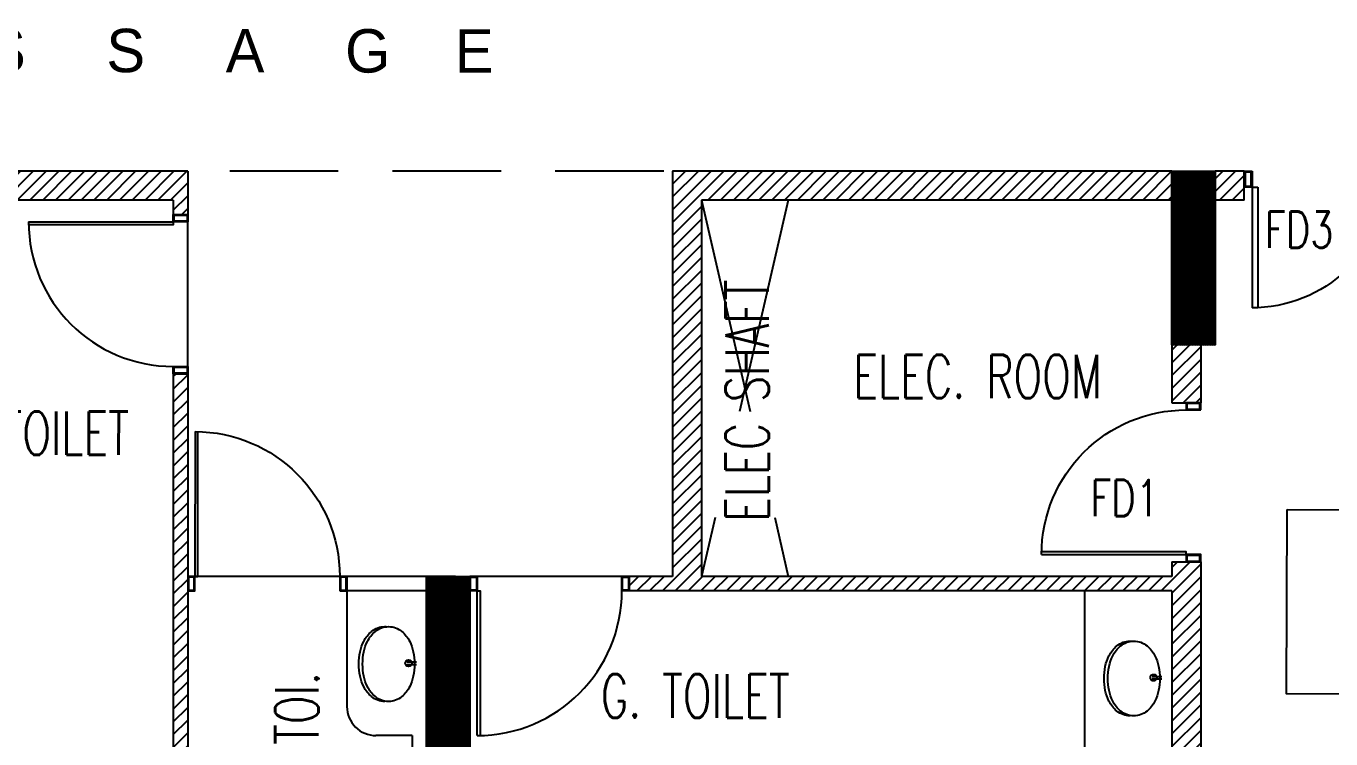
# Model space of a CAD drawing. Header units: millimetres. Extents: x -774950 to -670403, y -1165325 to -1109738.
# Drawn here: x -731361 to -722344, y -1155963 to -1151037 of the extents above; entities that cross this region are included whole.
import ezdxf
from ezdxf.enums import TextEntityAlignment as Align

# ---------------------------------------------------------------- set-up
doc = ezdxf.new("R2010")
doc.units = ezdxf.units.MM
doc.header["$LTSCALE"] = 3000
doc.header["$MEASUREMENT"] = 0
doc.linetypes.add('HIDDEN', pattern=[0.375, 0.25, -0.125])
doc.layers.get('0').update_dxf_attribs({"linetype": 'CONTINUOUS'})
doc.layers.add('A-WALL', color=26, linetype='CONTINUOUS', lineweight=25)
for name, color, linetype in [('CORE-COLUMN', 250, 'CONTINUOUS'), ('DOOR', 252, 'CONTINUOUS'), ('FD1', 4, 'CONTINUOUS'), ('FD3', 4, 'CONTINUOUS'), ('HATCH', 8, 'CONTINUOUS'), ('hid', 251, 'HIDDEN'), ('PASSAGE LINEOUT', 7, 'CONTINUOUS'), ('PLUMB', 251, 'CONTINUOUS'), ('STAIRCASE_TXT', 4, 'CONTINUOUS'), ('str_col_hatch', 8, 'CONTINUOUS'), ('TEXT', 7, 'CONTINUOUS'), ('TXT_DUCT', 4, 'CONTINUOUS'), ('WALL', 16, 'CONTINUOUS')]:
    doc.layers.add(name, color=color, linetype=linetype)
doc.styles.add('CENTURY GOTHIC', font='GOTHIC.TTF')
doc.styles.add('DIMTEXT', font='SIMPLEX.shx', dxfattribs={"width": 0.6})
doc.styles.add('WIDTH65', font='simplex.shx', dxfattribs={"width": 0.65})
pattern_1 = [(25, (-15832.223, -471116.0655), (-2.641364136, 5.66442367), [])]

# ---------------------------------------------------------------- blocks, each defined once
blk = doc.blocks.new('D1900')
for p, q in [((100, -95.6, 0), (100, -845.6, 0)), ((100, -95.6, 0), (135, -95.6, 0)), ((135, -95.6, 0), (135, -844.9, 0)), ((1800, -95.6, 0), (1765, -95.6, 0)), ((1765, -95.6, 0), (1765, -844.9, 0)), ((1800, -95.6, 0), (1800, -844.9, 0)), ((135, -844.9), (100, -844.9, 0)), ((1765, -844.9), (1800, -844.9, 0))]:
    blk.add_line(p, q)
for points in [[(100, 4.4), (100, -95.6), (50, -95.6), (50, 4.4)], [(1800, 4.4), (1800, -95.6), (1850, -95.6), (1850, 4.4)], [(93.8, -89.3), (93.8, -1.8), (56.3, -1.8), (56.3, -89.3)], [(1806.3, -89.3), (1806.3, -1.8), (1843.8, -1.8), (1843.8, -89.3)]]:
    blk.add_lwpolyline(points, close=True)
for centre, start, end in [((100, 4.4), 272.3599, 0), ((1800, 4.4), 180, 267.6401)]:
    blk.add_arc(centre, 850, start, end)
blk = doc.blocks.new('door-1100')
for points in [[(0, 0), (50, 0), (50, -100), (0, -100)], [(1050, 0), (1100, 0), (1100, -100), (1050, -100)], [(5, -5), (45, -5), (45, -95), (5, -95)], [(1055, -5), (1095, -5), (1095, -95), (1055, -95)]]:
    blk.add_lwpolyline(points, close=True)
blk.add_lwpolyline([(50.1, -1100), (50, -100), (70, -100), (70.1, -1099.8)])
blk.add_arc((50, -100), 1000, 270.0029, 0)
blk = doc.blocks.new('WBB')
for p, q in [((-19.08, 7.01), (-19.08, 4.41)), ((-18.43, 7.01), (-18.43, 4.41))]:
    blk.add_line(p, q)
blk.add_lwpolyline([(-29.16, 13.03, -0.175546), (-27.86, 16.63, -0.104048), (-25.13, 18.78, -0.064612), (-22.29, 19.76, -0.05077), (-18.99, 20.09, -0.05077), (-15.68, 19.76, -0.064612), (-12.84, 18.78, -0.104048), (-10.12, 16.63, -0.175546), (-8.81, 13.03, -0.022698), (-8.83, 12.52, -0.104048)], format="xyb")
blk.add_lwpolyline([(-29.16, 12.01, -0.175546), (-27.86, 15.61, -0.104048), (-25.13, 17.76, -0.064612), (-22.29, 18.74, -0.05077), (-18.99, 19.08, -0.05077), (-15.68, 18.74, -0.064612), (-12.84, 17.76, -0.104048), (-10.12, 15.61, -0.175546), (-8.81, 12.01, -0.175546), (-10.12, 8.41, -0.104048), (-12.84, 6.26, -0.064612), (-15.68, 5.28, -0.05077), (-18.99, 4.94, -0.05077), (-22.29, 5.28, -0.064612), (-25.13, 6.26, -0.104048), (-27.86, 8.41, -0.175546)], format="xyb", close=True)
blk.add_circle((-18.76, 6.61), 0.894)
blk = doc.blocks.new('A$C4BE84233')
at = {"layer": 'DOOR'}
for p, q in [((800, 449), (0, 449)), ((800, 349), (0, 349))]:
    blk.add_line(p, q, dxfattribs=at)
for points in [[(54.2, 449), (54.2, 340.7), (0, 340.7), (0, 449)], [(47.4, 443.8), (47.4, 349), (6.8, 349), (6.8, 443.8)], [(800, 340.7), (745.8, 340.7), (745.8, 449), (800, 449)], [(793.2, 442.2), (793.2, 347.5), (752.6, 347.5), (752.6, 442.2)]]:
    blk.add_lwpolyline(points, close=True, dxfattribs=at)
blk.add_lwpolyline([(573.3, 13.9), (54.2, 340.7), (60.9, 352.4), (579.9, 25.7)], dxfattribs=at)
blk.add_ellipse((195.2, 414.7), major_axis=(331, 623.6), ratio=0.767268, start_param=4.435693, end_param=4.989085, dxfattribs=at)
blk = doc.blocks.new('A$C5CE36B19')
at = {"layer": 'TXT_DUCT', "xscale": -1.06249893946035, "yscale": 1.06249893946035, "zscale": 1.06249893946035, "rotation": 159.585873446502}
blk.add_blockref('A$C4BE84233', (166.4, 743.6, 0), dxfattribs=at)
blk = doc.blocks.new('vw layout final block')
at = {"layer": 'str_col_hatch'}
h = blk.add_hatch(dxfattribs=at)
h.set_pattern_fill('ANSI31', color=256, scale=500, angle=-1.6e-05, style=0)
h.paths.add_polyline_path([(-613176.2, -1062799), (-613376.2, -1062799), (-613376.2, -1067975.7), (-613176.2, -1067975.7)])
h.paths.add_polyline_path([(-613176.2, -1059674), (-609676.2, -1059674), (-609676.2, -1060374), (-609476.2, -1060374), (-609476.2, -1060274), (-609476.2, -1059474), (-613376.2, -1059474), (-613376.2, -1061599), (-613176.2, -1061599)])
h.paths.add_polyline_path([(-607476.2, -1059674), (-605376.2, -1059674), (-605376.2, -1059774), (-605276.2, -1059774), (-605276.2, -1059474), (-607676.2, -1059474), (-607676.2, -1061599), (-607476.2, -1061599)])
h.paths.add_polyline_path([(-607476.2, -1062799), (-607676.2, -1062799), (-607676.2, -1064574), (-608776.2, -1064574), (-608776.2, -1069404.6, -0.000918), (-609776.8, -1069317.7), (-609794.4, -1069517, 0.001851), (-607776.2, -1069688.3), (-607776.2, -1069487.7, -0.000734), (-608576.3, -1069421.5), (-608576.2, -1069421.3), (-608576.2, -1066574), (-607676.2, -1066574), (-607676.2, -1068496.4), (-607476.2, -1068496.4), (-607476.2, -1064674), (-606876.2, -1064674), (-606876.2, -1064574), (-607476.2, -1064574)])
h.paths.add_polyline_path([(-607676.2, -1064724), (-607676.2, -1066474), (-608576.2, -1066474), (-608576.2, -1064724)], flags=16)
h.paths.add_polyline_path([(-601726.2, -1059674), (-598476.2, -1059674), (-598476.2, -1059474), (-601926.2, -1059474), (-601926.2, -1062274), (-602226.2, -1062274), (-602226.2, -1062374), (-602226.2, -1062374), (-600576.2, -1062374), (-598476.2, -1062374), (-598476.2, -1064474), (-598276.2, -1064474), (-598276.2, -1062174), (-598376.2, -1062174), (-598476.2, -1062174), (-598476.2, -1062274), (-601726.2, -1062274)])
h.paths.add_polyline_path([(-608095.8, -1066310.1), (-608095.7, -1064860.1), (-608545.7, -1064860), (-608545.8, -1066310)], flags=8)
at = {"layer": 'str_col_hatch', "linetype": 'Continuous'}
h = blk.add_hatch(dxfattribs=at)
h.set_pattern_fill('ANSI31', color=256, scale=50, angle=340, style=0)
h.set_pattern_definition(pattern_1)
h.paths.add_polyline_path([(-598176.2, -1059474), (-598476.2, -1059474), (-598476.2, -1060674), (-598176.2, -1060674)])
at = {"layer": 'str_col_hatch'}
h = blk.add_hatch(dxfattribs=at)
h.set_pattern_fill('ANSI31', color=256, scale=500, angle=-1.6e-05, style=0)
h.paths.add_polyline_path([(-593881.2, -1059474), (-594601.2, -1059474), (-594601.2, -1059674), (-594376.2, -1059674), (-594376.2, -1060619), (-595576.2, -1060619), (-595576.2, -1059674), (-595351.2, -1059674), (-595351.2, -1059574), (-595351.2, -1059474), (-595976.2, -1059474), (-595976.2, -1059674), (-595776.2, -1059674), (-595776.2, -1060819), (-594036.2, -1060819), (-594036.2, -1060619), (-594274.8, -1060619), (-594276.2, -1060619.9), (-594276.2, -1059674), (-593881.2, -1059674), (-593881.2, -1059574)])
h.paths.add_polyline_path([(-592411.2, -1059474), (-593131.2, -1059474), (-593131.2, -1059674), (-592736.2, -1059674), (-592736.2, -1060619), (-592636.2, -1060619), (-592636.2, -1059674), (-592411.2, -1059674)])
h.paths.add_polyline_path([(-591436.2, -1059474), (-591661.2, -1059474), (-591661.2, -1059674), (-591436.2, -1059674)])
h.paths.add_polyline_path([(-594036.2, -1063319), (-595776.2, -1063319), (-595776.2, -1063619), (-595576.2, -1063619), (-595576.2, -1063519), (-594036.2, -1063519)])
h.paths.add_polyline_path([(-593836.2, -1062519), (-594036.2, -1062519), (-594036.2, -1063319), (-593836.2, -1063319)])
h.paths.add_polyline_path([(-593836.2, -1060819), (-594036.2, -1060819), (-594036.2, -1061619), (-593836.2, -1061619)])
h.paths.add_polyline_path([(-598276.2, -1060674), (-598476.2, -1060674), (-598476.2, -1061074), (-598276.2, -1061074)])
h.paths.add_polyline_path([(-597976.2, -1059474), (-598176.2, -1059474), (-598176.2, -1059674), (-597976.2, -1059674)])
h.paths.add_polyline_path([(-593715.9, -1060294.6), (-593232.6, -1060294.7), (-593232.6, -1059919.7), (-593715.9, -1059919.6)], flags=9)
h.paths.add_polyline_path([(-595272.5, -1060300.9), (-594789.2, -1060300.9), (-594789.2, -1059925.9), (-595272.5, -1059925.9)], flags=25)
h = blk.add_hatch(dxfattribs=at)
h.set_pattern_fill('ANSI31', color=256, scale=500, angle=-1.6e-05, style=0)
h.paths.add_polyline_path([(-603426.2, -1064074), (-603351.2, -1064074), (-603351.2, -1063874), (-603426.2, -1063874), (-603426.2, -1063474), (-603626.2, -1063474), (-603626.2, -1064874), (-605276.2, -1064874), (-605276.2, -1060874), (-605376.2, -1060874), (-605376.2, -1062274), (-605376.2, -1062374), (-605376.2, -1065124), (-605276.2, -1065124), (-605276.2, -1064974), (-603626.2, -1064974), (-603626.2, -1066074), (-605276.2, -1066074), (-605276.2, -1065974), (-605376.2, -1065974), (-605376.2, -1066324), (-605276.2, -1066324), (-605276.2, -1066174), (-603626.2, -1066174), (-603626.2, -1067274), (-605276.2, -1067274), (-605276.2, -1067174), (-605376.2, -1067174), (-605376.2, -1067524), (-605276.2, -1067524), (-605276.2, -1067374), (-603626.2, -1067374), (-603626.2, -1068474), (-605276.2, -1068474), (-605276.2, -1068374), (-605376.2, -1068374), (-605376.2, -1068724), (-605276.2, -1068724), (-605276.2, -1068574), (-603626.2, -1068574), (-603626.2, -1068793.5), (-603426.2, -1068793.5)])
h.paths.add_polyline_path([(-603626.2, -1069793.1, -0.001512), (-605276.2, -1069679.3), (-605276.2, -1069574), (-605376.2, -1069574), (-605376.2, -1069672, -0.000021), (-605398.9, -1069670.4), (-605413.4, -1069869.9, 0.001637), (-603626.2, -1069993.5)])
h.paths.add_polyline_path([(-607476.2, -1069511.9), (-607476.2, -1069696.4), (-607676.2, -1069696.4, 0.001251), (-606310.9, -1069803.3), (-606295.8, -1069603.9, -0.001083)])
at = {"layer": 'str_col_hatch', "linetype": 'Continuous'}
h = blk.add_hatch(dxfattribs=at)
h.set_pattern_fill('ANSI31', color=256, scale=50, angle=340, style=0)
h.set_pattern_definition(pattern_1)
h.paths.add_polyline_path([(-603326.2, -1062274), (-603626.2, -1062274), (-603626.2, -1063474), (-603326.2, -1063474)])
at = {"layer": 'A-WALL'}
for p, q in [((-605276.2, -1059474), (-607676.2, -1059474)), ((-605276.2, -1059474), (-607676.2, -1059474)), ((-605276.2, -1059474), (-607676.2, -1059474)), ((-598476.2, -1059474), (-601926.2, -1059474)), ((-601926.2, -1059474), (-601926.2, -1062274)), ((-598476.2, -1059474), (-601926.2, -1059474)), ((-601926.2, -1059474), (-601926.2, -1062274)), ((-598476.2, -1059474), (-601926.2, -1059474)), ((-601926.2, -1059474), (-601926.2, -1062274)), ((-605376.2, -1059674), (-607476.2, -1059674)), ((-605376.2, -1059674), (-607476.2, -1059674)), ((-605376.2, -1059674), (-607476.2, -1059674)), ((-598476.2, -1059674), (-601726.2, -1059674)), ((-598476.2, -1059674), (-601726.2, -1059674)), ((-598476.2, -1059674), (-601726.2, -1059674)), ((-601726.2, -1059674), (-601726.2, -1062274)), ((-598476.2, -1060674), (-598476.2, -1061074)), ((-598476.2, -1060674), (-598476.2, -1061074)), ((-598476.2, -1060674), (-598476.2, -1061074)), ((-598276.2, -1060674), (-598276.2, -1061074)), ((-598276.2, -1060674), (-598276.2, -1061074)), ((-598276.2, -1060674), (-598276.2, -1061074)), ((-605376.2, -1060874), (-605376.2, -1062274)), ((-605276.2, -1060874), (-605276.2, -1064874)), ((-605276.2, -1060874), (-605276.2, -1064874)), ((-605276.2, -1060874), (-605276.2, -1064874)), ((-598476.2, -1061074), (-598276.2, -1061074)), ((-598476.2, -1062174), (-598276.2, -1062174)), ((-598476.2, -1062174), (-598476.2, -1062274)), ((-598276.2, -1062174), (-598276.2, -1064474)), ((-598276.2, -1062174), (-598276.2, -1064474)), ((-598276.2, -1062174), (-598276.2, -1064474)), ((-605376.2, -1062274), (-605376.2, -1062374)), ((-603426.2, -1062274), (-604176.2, -1062274)), ((-603426.2, -1062274), (-604176.2, -1062274)), ((-603426.2, -1062274), (-604176.2, -1062274)), ((-601926.2, -1062274), (-602226.2, -1062274)), ((-601926.2, -1062274), (-602226.2, -1062274)), ((-601926.2, -1062274), (-602226.2, -1062274)), ((-598476.2, -1062274), (-601726.2, -1062274)), ((-598476.2, -1062274), (-601726.2, -1062274)), ((-598476.2, -1062274), (-601726.2, -1062274)), ((-605376.2, -1062374), (-605376.2, -1065124)), ((-605376.2, -1062374), (-605376.2, -1065124)), ((-605376.2, -1062374), (-605376.2, -1065124)), ((-603626.2, -1062374), (-604176.2, -1062374)), ((-603626.2, -1062374), (-604176.2, -1062374)), ((-603626.2, -1062374), (-604176.2, -1062374)), ((-600576.2, -1062374), (-602226.2, -1062374)), ((-600576.2, -1062374), (-602226.2, -1062374)), ((-600576.2, -1062374), (-602226.2, -1062374)), ((-598476.2, -1062374), (-600576.2, -1062374)), ((-598476.2, -1062374), (-600576.2, -1062374)), ((-598476.2, -1062374), (-600576.2, -1062374)), ((-598476.2, -1062374), (-598476.2, -1064474))]:
    blk.add_line(p, q, dxfattribs=at)
blk.add_arc((-585636.2, -796985.6), 273600, 256.481418, 278.37288, dxfattribs=at)
at = {"layer": 'CORE-COLUMN'}
for points in [[(-598476.2, -1059474), (-598176.2, -1059474), (-598176.2, -1060674), (-598476.2, -1060674)], [(-598476.2, -1059474), (-598176.2, -1059474), (-598176.2, -1060674), (-598476.2, -1060674)], [(-598476.2, -1059474), (-598176.2, -1059474), (-598176.2, -1060674), (-598476.2, -1060674)], [(-603626.2, -1062274), (-603326.2, -1062274), (-603326.2, -1063474), (-603626.2, -1063474)], [(-603626.2, -1062274), (-603326.2, -1062274), (-603326.2, -1063474), (-603626.2, -1063474)], [(-603626.2, -1062274), (-603326.2, -1062274), (-603326.2, -1063474), (-603626.2, -1063474)]]:
    blk.add_lwpolyline(points, close=True, dxfattribs=at)
at = {"layer": 'DOOR'}
for p, q in [((-605276.2, -1060874), (-605276.2, -1059774)), ((-605276.2, -1060874), (-605276.2, -1059774)), ((-605276.2, -1060874), (-605276.2, -1059774)), ((-604176.2, -1062274), (-605276.2, -1062274)), ((-604176.2, -1062274), (-605276.2, -1062274)), ((-604176.2, -1062274), (-605276.2, -1062274)), ((-602226.2, -1062274), (-603326.2, -1062274)), ((-602226.2, -1062274), (-603326.2, -1062274)), ((-602226.2, -1062274), (-603326.2, -1062274))]:
    blk.add_line(p, q, dxfattribs=at)
at = {"layer": 'hid', "ltscale": 2}
for p, q in [((-601726.2, -1059674), (-601126.2, -1062274)), ((-601126.2, -1059674), (-601726.2, -1062274)), ((-601726.2, -1059674), (-601126.2, -1062274)), ((-601126.2, -1059674), (-601726.2, -1062274)), ((-601726.2, -1059674), (-601126.2, -1062274)), ((-601126.2, -1059674), (-601726.2, -1062274))]:
    blk.add_line(p, q, dxfattribs=at)
at = {"layer": 'PLUMB'}
for p, q in [((-604176.2, -1062374), (-604176.2, -1063174)), ((-604176.2, -1062374), (-604176.2, -1063174)), ((-604176.2, -1062374), (-604176.2, -1063174)), ((-599076.2, -1066274), (-599076.2, -1062374)), ((-599076.2, -1066274), (-599076.2, -1062374)), ((-599076.2, -1066274), (-599076.2, -1062374)), ((-603726.2, -1063374), (-603976.2, -1063374)), ((-603726.2, -1063374), (-603976.2, -1063374)), ((-603726.2, -1063374), (-603976.2, -1063374)), ((-603726.2, -1063374), (-603726.2, -1064876.1)), ((-603726.2, -1063374), (-603726.2, -1064876.1)), ((-603726.2, -1063374), (-603726.2, -1064876.1))]:
    blk.add_line(p, q, dxfattribs=at)
blk.add_arc((-603976.2, -1063174), 200, 179.99998, 269.99998, dxfattribs=at)
blk.add_arc((-603976.2, -1063174), 200, 179.99998, 269.99998, dxfattribs=at)
blk.add_arc((-603976.2, -1063174), 200, 179.99998, 269.99998, dxfattribs=at)
at = {"layer": 'STAIRCASE_TXT', "color": 1}
blk.add_lwpolyline([(-597679.7, -1061812), (-594358.6, -1061821.3), (-594361.3, -1063094.9), (-597682.4, -1063085.6)], close=True, dxfattribs=at)
at = {"layer": 'WALL'}
for p, q in [((-605276.2, -1059474), (-605276.2, -1059774)), ((-605276.2, -1059474), (-605276.2, -1059774)), ((-605276.2, -1059474), (-605276.2, -1059774)), ((-597976.2, -1059474), (-598176.2, -1059474)), ((-597976.2, -1059474), (-598176.2, -1059474)), ((-597976.2, -1059474), (-598176.2, -1059474)), ((-597976.2, -1059674), (-597976.2, -1059474)), ((-597976.2, -1059674), (-597976.2, -1059474)), ((-597976.2, -1059674), (-597976.2, -1059474)), ((-605376.2, -1059674), (-605376.2, -1059774)), ((-605376.2, -1059674), (-605376.2, -1059774)), ((-605376.2, -1059674), (-605376.2, -1059774)), ((-601726.2, -1059674), (-601726.2, -1062274)), ((-601726.2, -1059674), (-601726.2, -1062274)), ((-597976.2, -1059674), (-598176.2, -1059674)), ((-597976.2, -1059674), (-598176.2, -1059674)), ((-597976.2, -1059674), (-598176.2, -1059674)), ((-605376.2, -1059774), (-605276.2, -1059774)), ((-605376.2, -1059774), (-605276.2, -1059774)), ((-605376.2, -1059774), (-605276.2, -1059774)), ((-605376.2, -1060874), (-605276.2, -1060874)), ((-605376.2, -1060874), (-605376.2, -1062274)), ((-605376.2, -1060874), (-605276.2, -1060874)), ((-605376.2, -1060874), (-605376.2, -1062274)), ((-605376.2, -1060874), (-605276.2, -1060874)), ((-598476.2, -1061074), (-598276.2, -1061074)), ((-598476.2, -1061074), (-598276.2, -1061074)), ((-598476.2, -1062174), (-598276.2, -1062174)), ((-598476.2, -1062174), (-598476.2, -1062274)), ((-598476.2, -1062174), (-598276.2, -1062174)), ((-598476.2, -1062174), (-598476.2, -1062274)), ((-605376.2, -1062274), (-605376.2, -1062374)), ((-605376.2, -1062274), (-605376.2, -1062374)), ((-604176.2, -1062274), (-604176.2, -1062374)), ((-604176.2, -1062274), (-604176.2, -1062374)), ((-604176.2, -1062274), (-604176.2, -1062374)), ((-603326.2, -1062274), (-603326.2, -1062374)), ((-603326.2, -1062274), (-603326.2, -1062374)), ((-603326.2, -1062274), (-603326.2, -1062374)), ((-602226.2, -1062274), (-602226.2, -1062374)), ((-602226.2, -1062274), (-602226.2, -1062374)), ((-602226.2, -1062274), (-602226.2, -1062374)), ((-598476.2, -1062374), (-598476.2, -1064474)), ((-598476.2, -1062374), (-598476.2, -1064474))]:
    blk.add_line(p, q, dxfattribs=at)
at = {"layer": 'DOOR', "xscale": -1.111110704043687, "yscale": 1.111110704077873, "zscale": 1.111110704084324, "rotation": 359.9970863931834}
blk.add_blockref('D1900', (-595920.7, -1059479), dxfattribs=at)
blk.add_blockref('D1900', (-595920.7, -1059479), dxfattribs=at)
blk.add_blockref('D1900', (-595920.7, -1059479), dxfattribs=at)
at = {"layer": 'DOOR'}
for p, rotation in [((-605276.2, -1059774), 269.9999841156752), ((-605276.2, -1059774), 269.9999841156752), ((-605276.2, -1059774), 269.9999841156752), ((-603326.2, -1062274), 359.9999841156754), ((-603326.2, -1062274), 359.9999841156754), ((-603326.2, -1062274), 359.9999841156754)]:
    blk.add_blockref('door-1100', p, dxfattribs=dict(at, rotation=rotation))
for p, xscale, rotation in [((-598276.2, -1062174), -1, 269.9999841156753), ((-598276.2, -1062174), -1, 269.9999841156753), ((-598276.2, -1062174), -1, 269.9999841156753), ((-605276.2, -1062374), -0.9999999999999969, 179.9999841156753), ((-605276.2, -1062374), -0.9999999999999969, 179.9999841156753), ((-605276.2, -1062374), -0.9999999999999969, 179.9999841156753)]:
    blk.add_blockref('door-1100', p, dxfattribs=dict(at, xscale=xscale, rotation=rotation))
at = {"layer": 'PLUMB', "xscale": 25.40000000015521, "yscale": 25.40000000015521, "zscale": 25.40000000015521, "rotation": 90.00839186334467}
for p in [(-603583.5, -1062397.5, 0), (-603583.5, -1062397.5, 0), (-603583.5, -1062397.5, 0), (-598433.5, -1062497.5, 0), (-598433.5, -1062497.5, 0), (-598433.5, -1062497.5, 0)]:
    blk.add_blockref('WBB', p, dxfattribs=at)
at = {"layer": 'TXT_DUCT', "rotation": 20.4141092750996}
blk.add_blockref('A$C5CE36B19', (-602122.8, -1064251.9, 0), dxfattribs=at)
at = {"layer": 'FD1', "style": 'WIDTH65', "width": 0.75}
blk.add_text('FD1', height=250, rotation=0, dxfattribs=at).set_placement((-598801.3, -1061733.2, 0), align=Align.MIDDLE)
at = {"layer": 'FD3', "style": 'WIDTH65', "width": 0.75}
blk.add_text('FD3', height=250, rotation=0, dxfattribs=at).set_placement((-597595.8, -1059878.1, 0), align=Align.MIDDLE)
at = {"layer": 'TEXT', "linetype": 'Continuous', "style": 'DIMTEXT', "width": 0.7}
for s, rotation, p in [('ELEC SHAFT', 89.9971, (-601409.7, -1061060.4, 0)), ('ELEC. ROOM', 359.9971, (-599817, -1060892.5)), ('L. TOILET', 359.9971, (-606316.2, -1061285)), ('DIS. TOI.', 89.9971, (-604521.8, -1063524.7)), ('G. TOILET', 359.9971, (-601768.9, -1063100.7))]:
    blk.add_text(s, height=300, rotation=rotation, dxfattribs=at).set_placement(p, align=Align.MIDDLE)

msp = doc.modelspace()

# ---------------------------------------------------------------- linework, layer by layer
at = {"layer": 'HATCH', "linetype": 'HIDDEN', "elevation": 0}
msp.add_lwpolyline([(-726954.1, -1152039.7), (-730244.2, -1152039.7)], dxfattribs=at)

# ---------------------------------------------------------------- block references
at = {"layer": 'A-WALL', "linetype": 'Continuous'}
msp.add_blockref('vw layout final block', (-124968, -92565.7, 0), dxfattribs=at)

# ---------------------------------------------------------------- texts
at = {"layer": 'PASSAGE LINEOUT', "insert": (-740682.3, -1151345.3, 0), "char_height": 300, "width": 16925.289, "attachment_point": 7, "rotation": 359.91386, "style": 'CENTURY GOTHIC'}
msp.add_mtext('1   6  0   0      M    M       W    I    D    E      P     A     S     S     A     G    E', dxfattribs=at)
msp.add_mtext('1   6  0   0      M    M       W    I    D    E      P     A     S     S     A     G    E', dxfattribs=at)

doc.saveas('drawing.dxf')
